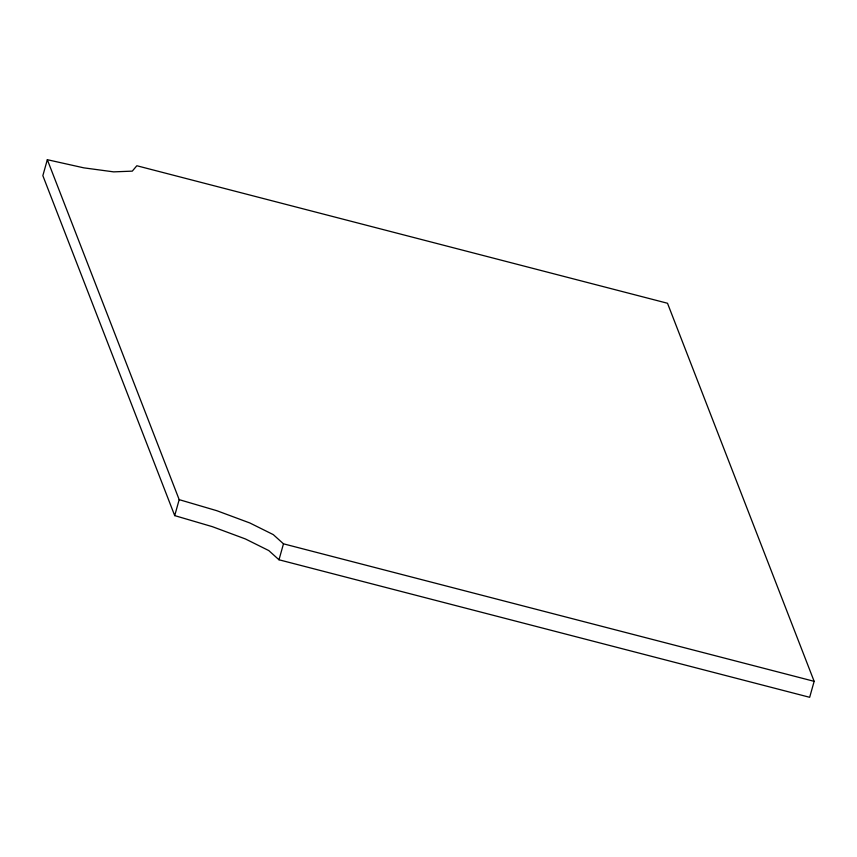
<?xml version="1.0" encoding="UTF-8"?>
<svg xmlns="http://www.w3.org/2000/svg" width="857" height="857" viewBox="0 0 857 857"><rect width="100%" height="100%" fill="white"/><g stroke="black" fill="none" stroke-linecap="round" stroke-linejoin="round"><path stroke-width="1.29" d="M47.328 159.702L42.85 175.664L174.71 515.614L212.354 526.669L245.391 538.946L268.798 550.58L278.996 559.782L809.672 697.298L814.15 681.336L667.507 303.26L136.831 165.744L132.289 171.132L113.681 171.871L83.847 167.854L47.328 159.702L179.188 499.652L174.71 515.614M278.996 559.782L283.474 543.82L273.276 534.618L249.869 522.984L216.832 510.708L179.188 499.652M283.474 543.82L814.15 681.336"/></g></svg>
